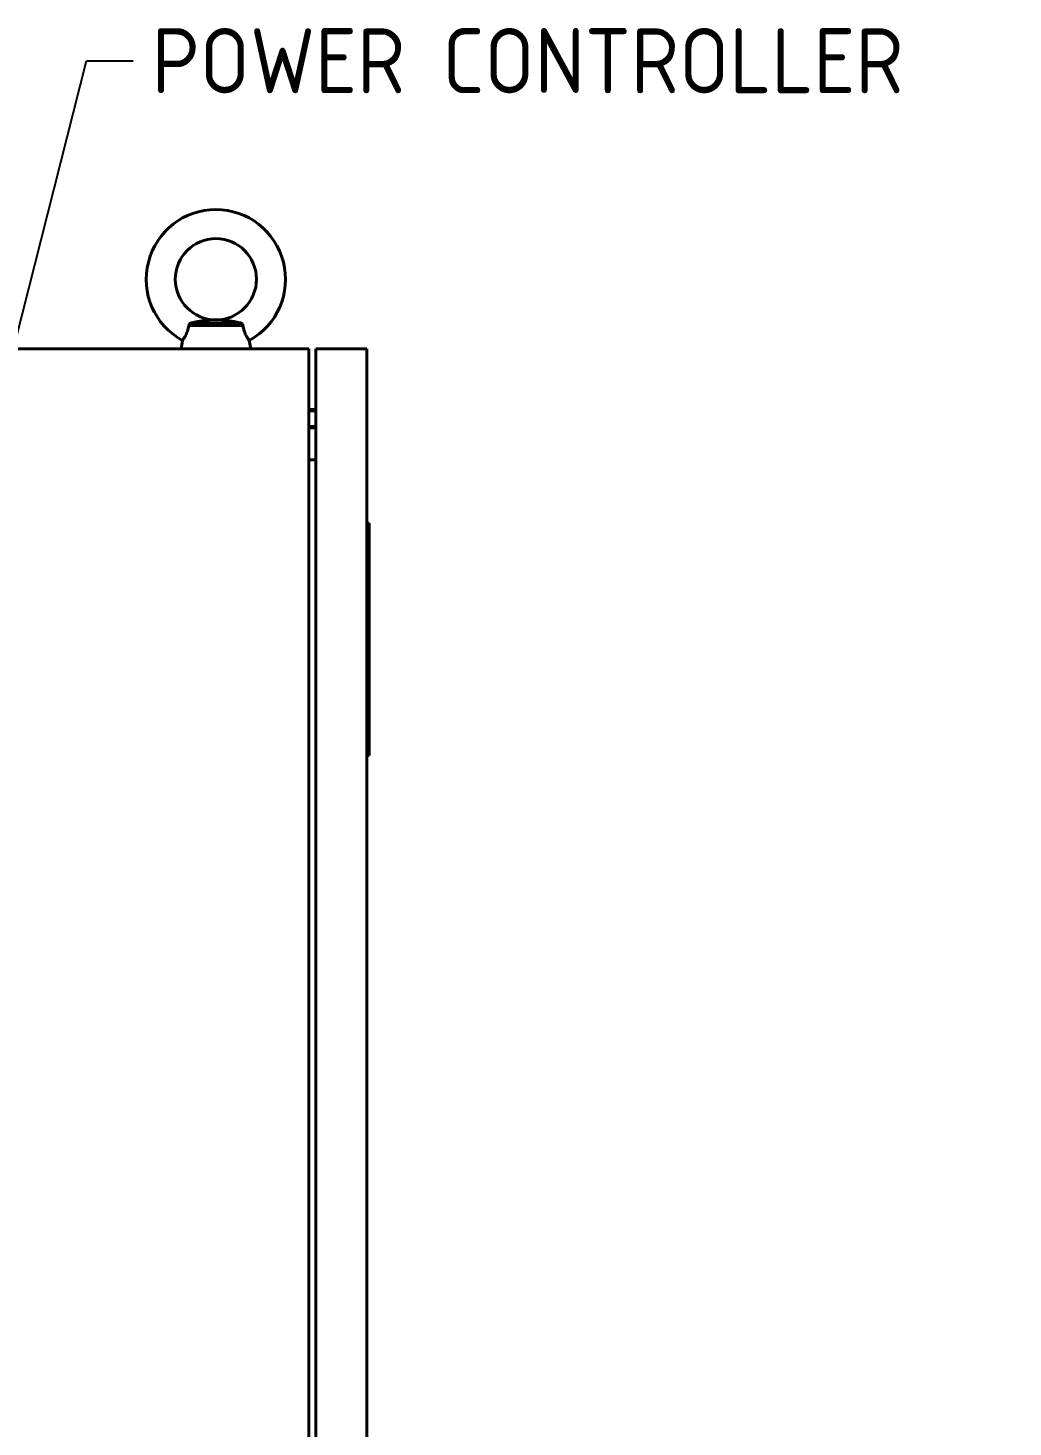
# Model space of a CAD drawing. Header units: inches. Extents: x 6934 to 18973, y 4254 to 7629.
# Drawn here: x 9112 to 9536, y 5807 to 6409 of the extents above; entities that cross this region are included whole.
import ezdxf

# ---------------------------------------------------------------- set-up
doc = ezdxf.new("R2010")
doc.units = ezdxf.units.IN
doc.header["$MEASUREMENT"] = 0
for name, color, linetype, lineweight, true_color in [('POWER SUPPLY CASE OUTLINE$0$가시적인 것(ISO)', 3, 'Continuous', 40, 0x00ff00), ('POWER SUPPLY CASE OUTLINE$0$가시적인 좁은 것(ISO)', 3, 'Continuous', 35, 0x00ff00), ('POWER SUPPLY CASE OUTLINE$0$기호(ISO)', 5, 'Continuous', 25, 0x0000ff)]:
    doc.layers.add(name, color=color, linetype=linetype, lineweight=lineweight, true_color=true_color)
doc.styles.add('POWER SUPPLY CASE OUTLINE$0$치수 텍스트_PSTEK_POSCO', font='isocp.shx')
doc.dimstyles.new('POWER SUPPLY CASE OUTLINE$0$치수_PSTEK_POSCO$7', dxfattribs={"dimscale": 8, "dimtxt": 3.5, "dimasz": 2.5, "dimexe": 2, "dimexo": 2.5, "dimgap": 1, "dimtad": 1, "dimrnd": 1e-08, "dimdsep": 46, "dimtxsty": 'POWER SUPPLY CASE OUTLINE$0$치수 텍스트_PSTEK_POSCO', "dimcen": 0.09, "dimdle": 10, "dimclrd": 7, "dimclre": 7, "dimclrt": 2, "dimadec": 1, "dimazin": 2, "dimtfac": 1, "dimtmove": 0, "dimatfit": 3, "dimfxl": 0, "dimtolj": 1, "dimlwd": -1, "dimlwe": -1, "dimarcsym": 0})

msp = doc.modelspace()

# ---------------------------------------------------------------- linework, layer by layer
at = {"layer": 'POWER SUPPLY CASE OUTLINE$0$가시적인 것(ISO)'}
for p, q in [((9178.431, 6274.402), (9177.786, 6270.744)), ((9207.141, 6274.402), (9207.786, 6270.744)), ((9232.786, 6270.744), (8432.786, 6270.744)), ((9232.786, 5370.744), (9232.786, 6270.744)), ((9235.786, 5380.744), (9235.786, 6270.744)), ((9235.786, 6270.744), (9257.786, 6270.744)), ((9257.786, 6270.744), (9257.786, 5380.744)), ((9232.786, 6244.744), (9235.786, 6244.744)), ((9232.786, 6236.744), (9235.786, 6236.744)), ((9232.786, 6223.044), (9235.786, 6223.044)), ((9258.786, 6195.744), (9257.786, 6195.744)), ((9258.786, 6095.744), (9258.786, 6195.744)), ((9258.786, 6190.744), (9258.796, 6190.744)), ((9258.796, 6190.744), (9258.796, 6100.744)), ((9258.786, 6185.744), (9258.796, 6185.744)), ((9258.786, 6105.744), (9258.796, 6105.744)), ((9258.786, 6100.744), (9258.796, 6100.744)), ((9258.786, 6095.744), (9257.786, 6095.744))]:
    msp.add_line(p, q, dxfattribs=at)
msp.add_circle((9192.786, 6300.744), 17.5, dxfattribs=at)
msp.add_arc((9192.786, 6300.744), 30, 298.587692, 241.412308, dxfattribs=at)
for points, knots in [([(9181.095, 6280.693), (9180.972, 6279.908), (9180.781, 6279.144), (9180.298, 6277.73), (9180.021, 6277.106), (9179.459, 6276.003), (9179.182, 6275.542), (9178.729, 6274.827), (9178.56, 6274.587), (9178.448, 6274.426), (9178.431, 6274.402), (9178.431, 6274.402)], [0, 0, 0, 0, 0.2389985, 0.2389985, 0.4669288, 0.4669288, 0.7034085, 0.7034085, 0.9482875, 0.9482875, 1.0539175, 1.0539175, 1.0539175, 1.0539175]), ([(9182.293, 6281.98), (9182.238, 6281.968), (9182.183, 6281.953), (9181.961, 6281.879), (9181.806, 6281.795), (9181.549, 6281.591), (9181.444, 6281.479), (9181.289, 6281.253), (9181.232, 6281.147), (9181.144, 6280.925), (9181.113, 6280.81), (9181.095, 6280.693)], [0.27139292, 0.27139292, 0.27139292, 0.27139292, 0.28808118, 0.28808118, 0.33959091, 0.33959091, 0.3839359, 0.3839359, 0.41833354, 0.41833354, 0.45201894, 0.45201894, 0.45201894, 0.45201894]), ([(9192.786, 6283.244), (9191.6, 6283.244), (9190.298, 6283.185), (9187.62, 6282.925), (9186.238, 6282.726), (9184.112, 6282.351), (9183.213, 6282.176), (9182.293, 6281.98)], [0, 0, 0, 0, 0.4388963, 0.4388963, 0.8777925, 0.8777925, 1.1451987, 1.1451987, 1.1451987, 1.1451987]), ([(9203.278, 6281.98), (9202.358, 6282.176), (9201.46, 6282.351), (9199.333, 6282.726), (9197.952, 6282.925), (9195.273, 6283.185), (9193.971, 6283.244), (9192.786, 6283.244)], [3.8241915, 3.8241915, 3.8241915, 3.8241915, 4.0915977, 4.0915977, 4.530494, 4.530494, 4.9693903, 4.9693903, 4.9693903, 4.9693903]), ([(9204.477, 6280.693), (9204.451, 6280.858), (9204.399, 6281.017), (9204.256, 6281.302), (9204.169, 6281.427), (9203.955, 6281.655), (9203.827, 6281.753), (9203.557, 6281.899), (9203.421, 6281.949), (9203.278, 6281.98)], [0, 0, 0, 0, 0.05030199, 0.05030199, 0.09676365, 0.09676365, 0.14667675, 0.14667675, 0.19198533, 0.19198533, 0.19198533, 0.19198533]), ([(9207.141, 6274.402), (9207.14, 6274.401), (9207.112, 6274.443), (9206.953, 6274.671), (9206.765, 6274.943), (9206.276, 6275.731), (9205.979, 6276.24), (9205.4, 6277.439), (9205.127, 6278.104), (9204.72, 6279.433), (9204.576, 6280.058), (9204.477, 6280.693)], [1.0539175, 1.0539175, 1.0539175, 1.0539175, 1.1919398, 1.1919398, 1.4358413, 1.4358413, 1.680633, 1.680633, 1.9138398, 1.9138398, 2.1073942, 2.1073942, 2.1073942, 2.1073942])]:
    msp.add_open_spline(points, degree=3, knots=knots, dxfattribs=at)
at = {"layer": 'POWER SUPPLY CASE OUTLINE$0$가시적인 좁은 것(ISO)'}
for p, q in [((9204.477, 6280.693), (9181.095, 6280.693)), ((9182.293, 6281.98), (9203.278, 6281.98)), ((9235.786, 6244), (9232.786, 6244)), ((9232.786, 6237.488), (9235.786, 6237.488))]:
    msp.add_line(p, q, dxfattribs=at)

# ---------------------------------------------------------------- texts
at = {"layer": 'POWER SUPPLY CASE OUTLINE$0$기호(ISO)', "color": 2, "insert": (9165.14, 6394.768), "char_height": 28, "width": 379.7187, "attachment_point": 4, "style": 'POWER SUPPLY CASE OUTLINE$0$치수 텍스트_PSTEK_POSCO'}
msp.add_mtext('{\\fISOCP|b0|i0;\\H28.0000;POWER CONTROLLER}', dxfattribs=at)

# ---------------------------------------------------------------- leaders
at = {"layer": 'POWER SUPPLY CASE OUTLINE$0$기호(ISO)', "color": 7, "annotation_type": 0, "has_hookline": 1, "hookline_direction": 0, "text_width": 370.921}
msp.add_leader([(9007.164, 5883.544), (9137.14, 6394.768), (9157.14, 6394.768)], dimstyle='POWER SUPPLY CASE OUTLINE$0$치수_PSTEK_POSCO$7', override={"dimtad": 0}, dxfattribs=at)

doc.saveas('drawing.dxf')
